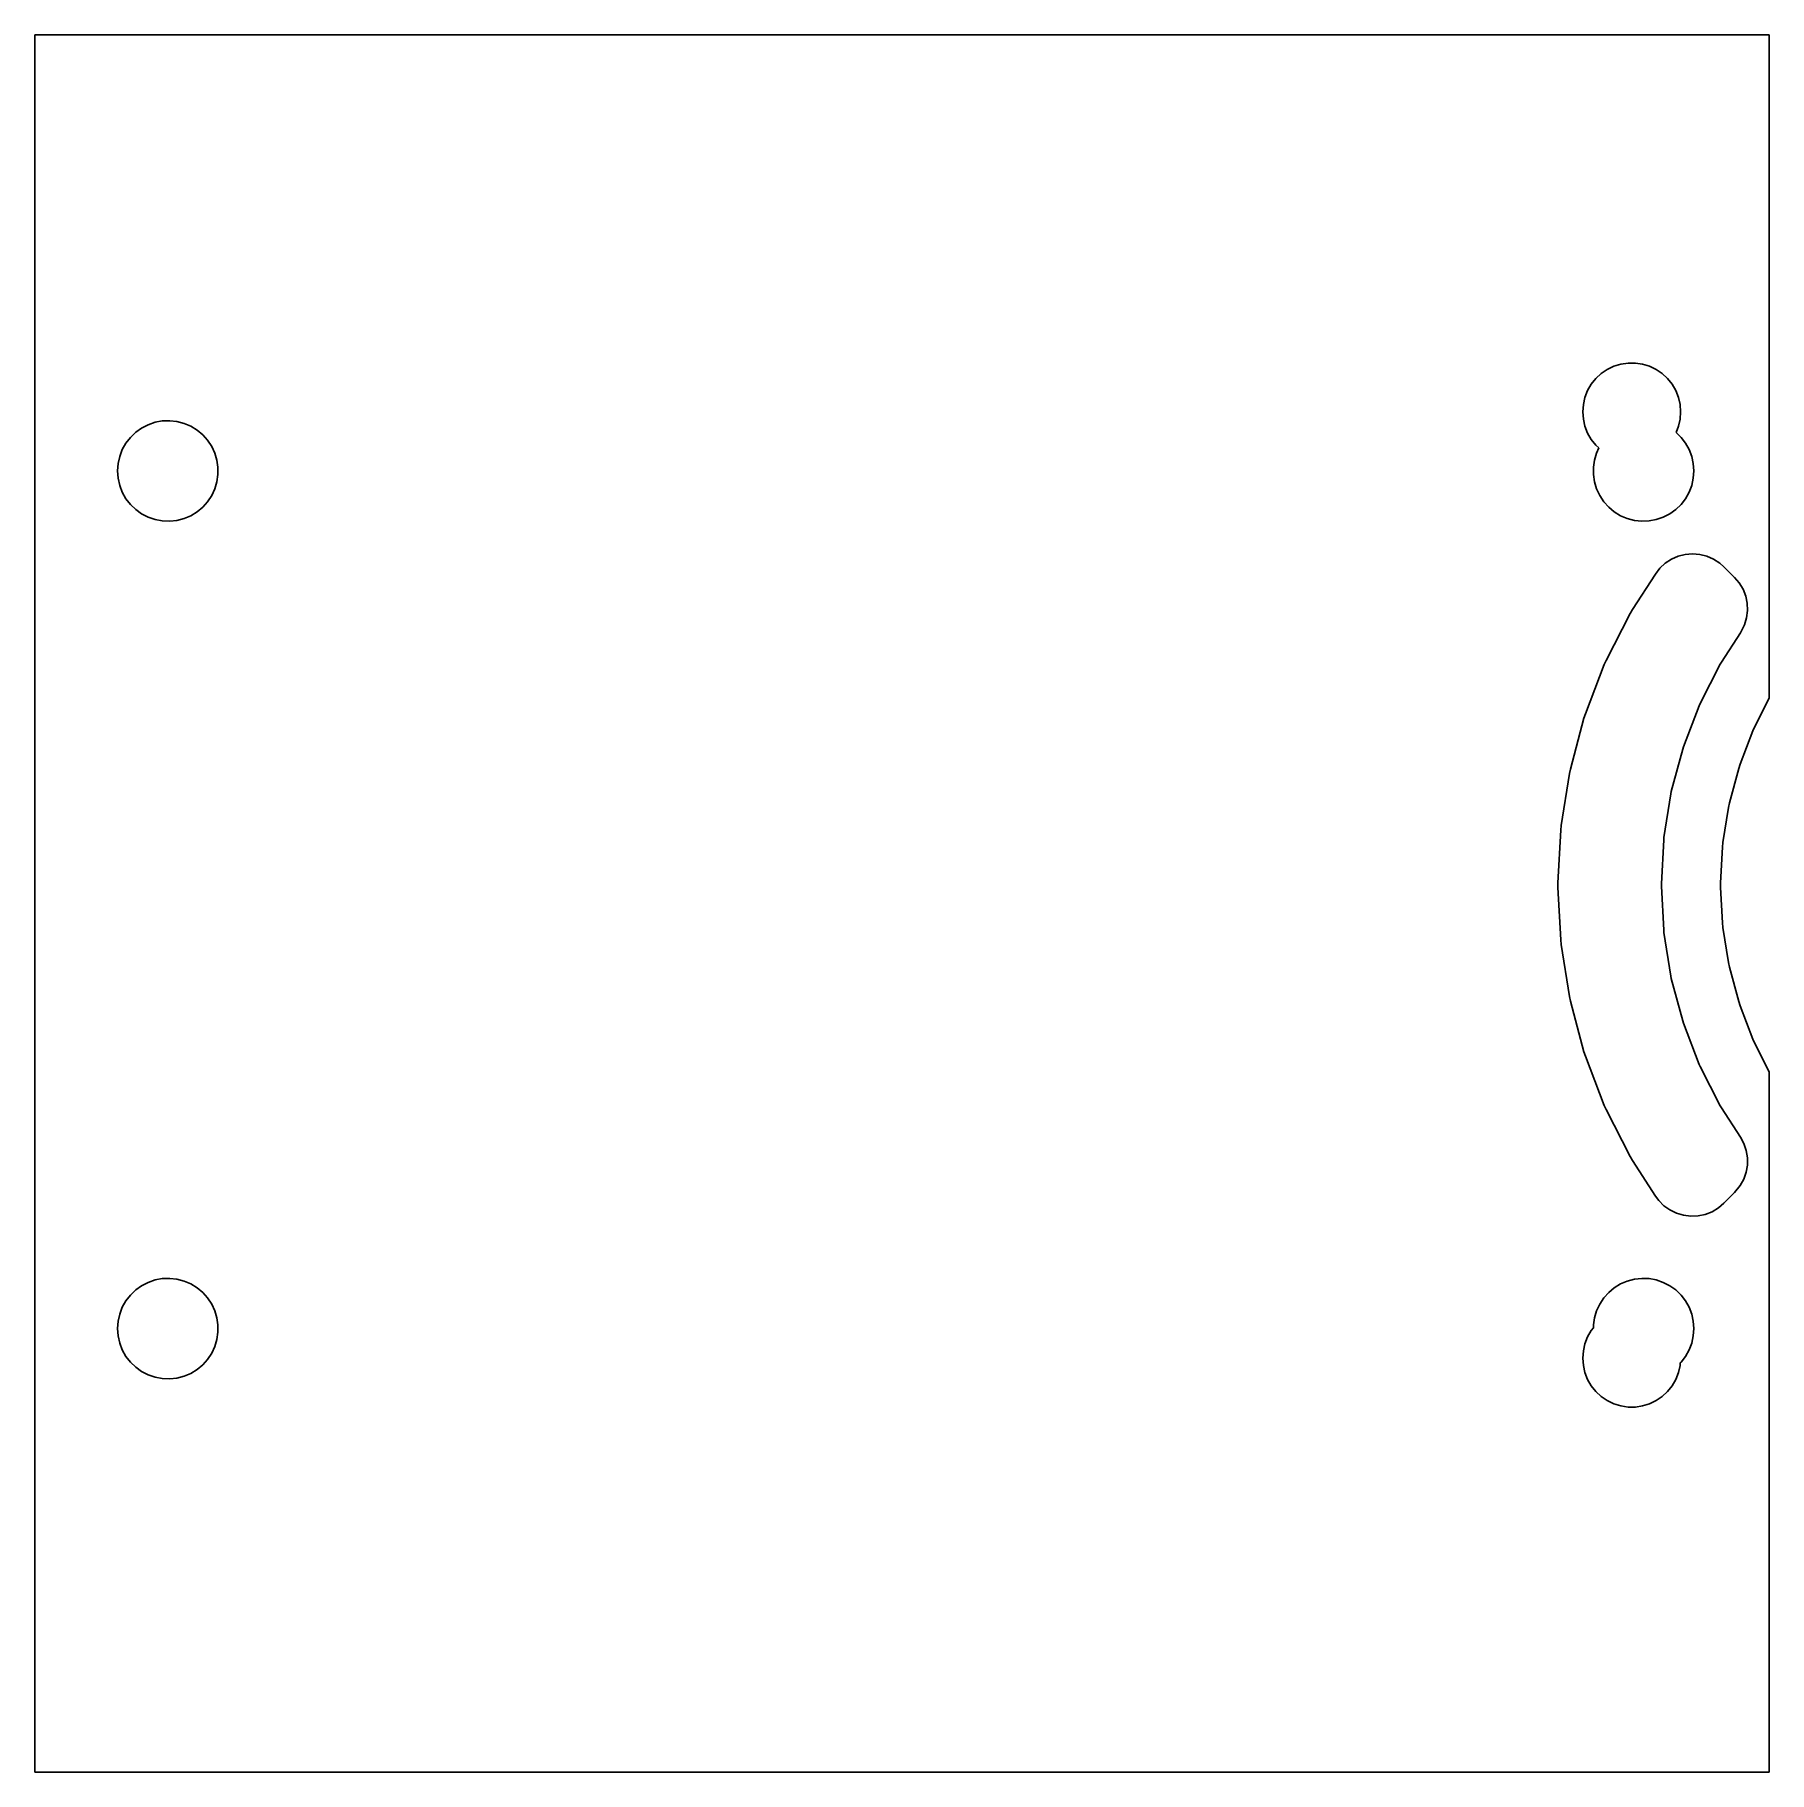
# Model space of a CAD drawing. Header units: metres. Extents: x 0 to 58.6, y 0 to 58.8.
import ezdxf

# ---------------------------------------------------------------- set-up
doc = ezdxf.new("R2010")
doc.units = ezdxf.units.M

msp = doc.modelspace()

# ---------------------------------------------------------------- linework, layer by layer
for p, q in [((58.65, 58.75), (0, 58.75)), ((0, 58.75), (0, 0)), ((58.65, 36.3201), (58.65, 58.75)), ((53.3955, 47.5402), (53.6318, 47.6131)), ((53.6318, 47.6131), (53.8764, 47.65)), ((53.8764, 47.65), (54.1237, 47.65)), ((54.1237, 47.65), (54.3682, 47.6131)), ((54.3682, 47.6131), (54.6045, 47.5402)), ((52.6329, 46.9321), (52.7871, 47.1254)), ((52.7871, 47.1254), (52.9684, 47.2936)), ((52.9684, 47.2936), (53.1727, 47.4329)), ((53.1727, 47.4329), (53.3955, 47.5402)), ((54.6045, 47.5402), (54.8273, 47.4329)), ((54.8273, 47.4329), (55.0316, 47.2936)), ((55.0316, 47.2936), (55.2129, 47.1254)), ((55.2129, 47.1254), (55.3671, 46.9321)), ((52.3639, 46.2466), (52.4189, 46.4877)), ((52.4189, 46.4877), (52.5092, 46.7179)), ((52.5092, 46.7179), (52.6329, 46.9321)), ((55.3671, 46.9321), (55.4908, 46.7179)), ((55.4908, 46.7179), (55.5811, 46.4877)), ((55.5811, 46.4877), (55.6362, 46.2466)), ((52.3454, 46), (52.3639, 46.2466)), ((52.3639, 45.7534), (52.3454, 46)), ((55.6362, 46.2466), (55.6546, 46)), ((55.6546, 46), (55.6362, 45.7534)), ((3.23389, 45.1344), (3.41255, 45.3067)), ((3.41255, 45.3067), (3.6144, 45.4511)), ((3.6144, 45.4511), (3.83511, 45.5646)), ((3.83511, 45.5646), (4.07001, 45.6447)), ((4.07001, 45.6447), (4.31406, 45.6898)), ((4.31406, 45.6898), (4.56209, 45.6989)), ((4.56209, 45.6989), (4.80878, 45.6717)), ((4.80878, 45.6717), (5.04889, 45.6089)), ((5.04889, 45.6089), (5.2773, 45.5119)), ((5.2773, 45.5119), (5.48915, 45.3826)), ((5.48915, 45.3826), (5.67992, 45.2238)), ((52.4189, 45.5123), (52.3639, 45.7534)), ((52.5092, 45.2821), (52.4189, 45.5123)), ((52.6329, 45.0679), (52.5092, 45.2821)), ((55.5811, 45.5123), (55.4969, 45.2976)), ((55.4969, 45.2976), (55.6661, 45.1344)), ((55.6362, 45.7534), (55.5811, 45.5123)), ((2.87207, 44.4898), (2.96072, 44.7216)), ((2.96072, 44.7216), (3.0822, 44.938)), ((3.0822, 44.938), (3.23389, 45.1344)), ((5.67992, 45.2238), (5.84554, 45.039)), ((5.84554, 45.039), (5.98248, 44.832)), ((5.98248, 44.832), (6.08781, 44.6073)), ((52.7871, 44.8746), (52.6329, 45.0679)), ((52.8919, 44.7773), (52.7871, 44.8746)), ((52.8122, 44.6073), (52.8919, 44.7773)), ((55.6661, 45.1344), (55.8178, 44.938)), ((55.8178, 44.938), (55.9393, 44.7216)), ((55.9393, 44.7216), (56.0279, 44.4898)), ((2.79999, 44), (2.81812, 44.2475)), ((2.81812, 44.2475), (2.87207, 44.4898)), ((6.08781, 44.6073), (6.15932, 44.3696)), ((6.15932, 44.3696), (6.19547, 44.1241)), ((6.19547, 44.1241), (6.19547, 43.8759)), ((52.7045, 44.1241), (52.7407, 44.3696)), ((52.7045, 43.8759), (52.7045, 44.1241)), ((52.7407, 44.3696), (52.8122, 44.6073)), ((56.0279, 44.4898), (56.0819, 44.2475)), ((56.0819, 44.2475), (56.1, 44)), ((2.81812, 43.7525), (2.79999, 44)), ((2.87207, 43.5102), (2.81812, 43.7525)), ((2.96072, 43.2784), (2.87207, 43.5102)), ((6.15932, 43.6304), (6.08781, 43.3927)), ((6.19547, 43.8759), (6.15932, 43.6304)), ((52.7407, 43.6304), (52.7045, 43.8759)), ((52.8122, 43.3927), (52.7407, 43.6304)), ((56.0279, 43.5102), (55.9393, 43.2784)), ((56.0819, 43.7525), (56.0279, 43.5102)), ((56.1, 44), (56.0819, 43.7525)), ((3.0822, 43.062), (2.96072, 43.2784)), ((3.23389, 42.8656), (3.0822, 43.062)), ((5.84554, 42.961), (5.67992, 42.7762)), ((5.98248, 43.168), (5.84554, 42.961)), ((6.08781, 43.3927), (5.98248, 43.168)), ((52.9175, 43.168), (52.8122, 43.3927)), ((53.0544, 42.961), (52.9175, 43.168)), ((53.2201, 42.7762), (53.0544, 42.961)), ((55.8178, 43.062), (55.6661, 42.8656)), ((55.9393, 43.2784), (55.8178, 43.062)), ((3.41255, 42.6933), (3.23389, 42.8656)), ((3.6144, 42.5489), (3.41255, 42.6933)), ((3.83511, 42.4354), (3.6144, 42.5489)), ((4.07001, 42.3553), (3.83511, 42.4354)), ((4.31406, 42.3102), (4.07001, 42.3553)), ((4.56209, 42.3011), (4.31406, 42.3102)), ((4.80878, 42.3283), (4.56209, 42.3011)), ((5.04889, 42.3911), (4.80878, 42.3283)), ((5.2773, 42.4881), (5.04889, 42.3911)), ((5.48915, 42.6174), (5.2773, 42.4881)), ((5.67992, 42.7762), (5.48915, 42.6174)), ((53.4108, 42.6174), (53.2201, 42.7762)), ((53.6227, 42.4881), (53.4108, 42.6174)), ((53.8511, 42.3911), (53.6227, 42.4881)), ((54.0912, 42.3283), (53.8511, 42.3911)), ((54.3379, 42.3011), (54.0912, 42.3283)), ((54.5859, 42.3102), (54.3379, 42.3011)), ((54.83, 42.3553), (54.5859, 42.3102)), ((55.0649, 42.4354), (54.83, 42.3553)), ((55.2856, 42.5489), (55.0649, 42.4354)), ((55.4874, 42.6933), (55.2856, 42.5489)), ((55.6661, 42.8656), (55.4874, 42.6933)), ((55.5676, 41.1162), (55.8076, 41.1777)), ((55.8076, 41.1777), (56.0544, 41.1988)), ((56.0544, 41.1988), (56.3014, 41.179)), ((56.3014, 41.179), (56.5417, 41.1189)), ((54.8005, 40.5158), (54.9522, 40.7117)), ((54.9522, 40.7117), (55.134, 40.88)), ((55.134, 40.88), (55.341, 41.0161)), ((55.341, 41.0161), (55.5676, 41.1162)), ((56.5417, 41.1189), (56.7688, 41.02)), ((56.7688, 41.02), (56.9766, 40.8851)), ((56.9766, 40.8851), (57.1192, 40.7595)), ((57.1192, 40.7595), (57.4772, 40.4015)), ((54.0214, 39.3159), (54.8005, 40.5158)), ((57.4772, 40.4015), (57.6373, 40.2124)), ((57.6373, 40.2124), (57.7641, 39.9996)), ((57.7641, 39.9996), (57.8542, 39.7688)), ((57.8542, 39.7688), (57.905, 39.5264)), ((57.905, 39.5264), (57.9153, 39.2789)), ((53.1351, 37.5947), (53.9429, 39.18)), ((53.9429, 39.18), (54.0214, 39.3159)), ((57.8139, 38.7956), (57.6745, 38.5239)), ((57.8846, 39.033), (57.8139, 38.7956)), ((57.9153, 39.2789), (57.8846, 39.033)), ((57.6745, 38.5239), (57.031, 37.533)), ((52.4336, 35.7902), (53.0712, 37.4512)), ((53.0712, 37.4512), (53.1351, 37.5947)), ((56.9918, 37.465), (56.3147, 36.136)), ((57.031, 37.533), (56.9918, 37.465)), ((56.2827, 36.0643), (55.7483, 34.672)), ((56.3147, 36.136), (56.2827, 36.0643)), ((58.1597, 35.3577), (58.65, 36.3201)), ((51.9246, 33.9223), (52.3851, 35.6409)), ((52.3851, 35.6409), (52.4336, 35.7902)), ((58.0958, 35.2143), (58.1597, 35.3577)), ((55.7483, 34.672), (55.7239, 34.5971)), ((57.6644, 34.0905), (58.0958, 35.2143)), ((55.7239, 34.5971), (55.338, 33.1568)), ((57.6159, 33.9412), (57.6644, 34.0905)), ((51.6136, 32.0113), (51.892, 33.7687)), ((51.892, 33.7687), (51.9246, 33.9223)), ((57.3045, 32.7789), (57.6159, 33.9412)), ((55.3216, 33.0798), (55.0883, 31.6067)), ((55.338, 33.1568), (55.3216, 33.0798)), ((57.0835, 31.4364), (57.2718, 32.6253)), ((57.2718, 32.6253), (57.3045, 32.7789)), ((51.5041, 30.0785), (51.5972, 31.8552)), ((51.5972, 31.8552), (51.6136, 32.0113)), ((55.0801, 31.5286), (55.0021, 30.0393)), ((55.0883, 31.6067), (55.0801, 31.5286)), ((57.0041, 30.0785), (57.0671, 31.2803)), ((57.0671, 31.2803), (57.0835, 31.4364)), ((51.5041, 29.9215), (51.5041, 30.0785)), ((55.0021, 30.0393), (55.0021, 29.9607)), ((57.0041, 29.9215), (57.0041, 30.0785)), ((51.5972, 28.1448), (51.5041, 29.9215)), ((55.0021, 29.9607), (55.0801, 28.4714)), ((57.0671, 28.7197), (57.0041, 29.9215)), ((55.0801, 28.4714), (55.0883, 28.3933)), ((55.0883, 28.3933), (55.3216, 26.9202)), ((57.0835, 28.5636), (57.0671, 28.7197)), ((57.2718, 27.3747), (57.0835, 28.5636)), ((51.6136, 27.9887), (51.5972, 28.1448)), ((51.892, 26.2313), (51.6136, 27.9887)), ((57.3045, 27.2211), (57.2718, 27.3747)), ((57.6159, 26.0588), (57.3045, 27.2211)), ((55.3216, 26.9202), (55.338, 26.8432)), ((55.338, 26.8432), (55.7239, 25.4029)), ((51.9246, 26.0777), (51.892, 26.2313)), ((52.3851, 24.3591), (51.9246, 26.0777)), ((57.6644, 25.9095), (57.6159, 26.0588)), ((58.0958, 24.7857), (57.6644, 25.9095)), ((55.7239, 25.4029), (55.7483, 25.328)), ((55.7483, 25.328), (56.2827, 23.9357)), ((58.1597, 24.6423), (58.0958, 24.7857)), ((52.4336, 24.2098), (52.3851, 24.3591)), ((53.0712, 22.5488), (52.4336, 24.2098)), ((58.65, 23.6799), (58.1597, 24.6423)), ((56.2827, 23.9357), (56.3147, 23.864)), ((56.3147, 23.864), (56.9918, 22.535)), ((58.65, 0), (58.65, 23.6799)), ((53.1351, 22.4053), (53.0712, 22.5488)), ((53.9429, 20.82), (53.1351, 22.4053)), ((56.9918, 22.535), (57.031, 22.467)), ((57.031, 22.467), (57.6745, 21.4761)), ((57.6745, 21.4761), (57.7919, 21.2579)), ((57.7919, 21.2579), (57.8716, 21.0234)), ((54.0214, 20.6841), (53.9429, 20.82)), ((54.8005, 19.4842), (54.0214, 20.6841)), ((57.8716, 21.0234), (57.9117, 20.7789)), ((57.9117, 20.7789), (57.9111, 20.5312)), ((57.7885, 20.0528), (57.67, 19.8353)), ((57.8696, 20.2869), (57.7885, 20.0528)), ((57.9111, 20.5312), (57.8696, 20.2869)), ((54.9139, 19.3317), (54.8005, 19.4842)), ((57.4772, 19.5985), (57.1192, 19.2405)), ((57.67, 19.8353), (57.4772, 19.5985)), ((55.0891, 19.1566), (54.9139, 19.3317)), ((55.2907, 19.0126), (55.0891, 19.1566)), ((55.5133, 18.9038), (55.2907, 19.0126)), ((55.7507, 18.8331), (55.5133, 18.9038)), ((55.9966, 18.8025), (55.7507, 18.8331)), ((56.2441, 18.8127), (55.9966, 18.8025)), ((56.4866, 18.8635), (56.2441, 18.8127)), ((56.7173, 18.9536), (56.4866, 18.8635)), ((56.9302, 19.0804), (56.7173, 18.9536)), ((57.1192, 19.2405), (56.9302, 19.0804)), ((3.41255, 16.3067), (3.6144, 16.4511)), ((3.6144, 16.4511), (3.83511, 16.5646)), ((3.83511, 16.5646), (4.07001, 16.6447)), ((4.07001, 16.6447), (4.31406, 16.6898)), ((4.31406, 16.6898), (4.56209, 16.6989)), ((4.56209, 16.6989), (4.80878, 16.6717)), ((4.80878, 16.6717), (5.04889, 16.6089)), ((5.04889, 16.6089), (5.2773, 16.5119)), ((5.2773, 16.5119), (5.48915, 16.3826)), ((53.4108, 16.3826), (53.6227, 16.5119)), ((53.6227, 16.5119), (53.8511, 16.6089)), ((53.8511, 16.6089), (54.0912, 16.6717)), ((54.0912, 16.6717), (54.3379, 16.6989)), ((54.3379, 16.6989), (54.5859, 16.6898)), ((54.5859, 16.6898), (54.83, 16.6447)), ((54.83, 16.6447), (55.0649, 16.5646)), ((55.0649, 16.5646), (55.2856, 16.4511)), ((55.2856, 16.4511), (55.4874, 16.3067)), ((2.96072, 15.7216), (3.0822, 15.938)), ((3.0822, 15.938), (3.23389, 16.1344)), ((3.23389, 16.1344), (3.41255, 16.3067)), ((5.48915, 16.3826), (5.67992, 16.2238)), ((5.67992, 16.2238), (5.84554, 16.039)), ((5.84554, 16.039), (5.98248, 15.832)), ((52.9175, 15.832), (53.0544, 16.039)), ((53.0544, 16.039), (53.2201, 16.2238)), ((53.2201, 16.2238), (53.4108, 16.3826)), ((55.4874, 16.3067), (55.6661, 16.1344)), ((55.6661, 16.1344), (55.8178, 15.938)), ((55.8178, 15.938), (55.9393, 15.7216)), ((2.81812, 15.2475), (2.87207, 15.4898)), ((2.87207, 15.4898), (2.96072, 15.7216)), ((5.98248, 15.832), (6.08781, 15.6073)), ((6.08781, 15.6073), (6.15932, 15.3696)), ((6.15932, 15.3696), (6.19547, 15.1241)), ((52.7045, 15.1241), (52.7407, 15.3696)), ((52.7407, 15.3696), (52.8122, 15.6073)), ((52.8122, 15.6073), (52.9175, 15.832)), ((55.9393, 15.7216), (56.0279, 15.4898)), ((56.0279, 15.4898), (56.0819, 15.2475)), ((2.79999, 15), (2.81812, 15.2475)), ((2.81812, 14.7525), (2.79999, 15)), ((2.87207, 14.5102), (2.81812, 14.7525)), ((6.19547, 14.8759), (6.15932, 14.6304)), ((6.19547, 15.1241), (6.19547, 14.8759)), ((52.4189, 14.4877), (52.5092, 14.7179)), ((52.5092, 14.7179), (52.6329, 14.9321)), ((52.6329, 14.9321), (52.7045, 15.0219)), ((52.7045, 15.0219), (52.7045, 15.1241)), ((56.0819, 14.7525), (56.0279, 14.5102)), ((56.0819, 15.2475), (56.1, 15)), ((56.1, 15), (56.0819, 14.7525)), ((2.96072, 14.2784), (2.87207, 14.5102)), ((3.0822, 14.062), (2.96072, 14.2784)), ((5.98248, 14.168), (5.84554, 13.961)), ((6.08781, 14.3927), (5.98248, 14.168)), ((6.15932, 14.6304), (6.08781, 14.3927)), ((52.3454, 14), (52.3639, 14.2466)), ((52.3639, 14.2466), (52.4189, 14.4877)), ((55.9393, 14.2784), (55.8178, 14.062)), ((56.0279, 14.5102), (55.9393, 14.2784)), ((3.23389, 13.8656), (3.0822, 14.062)), ((3.41255, 13.6933), (3.23389, 13.8656)), ((3.6144, 13.5489), (3.41255, 13.6933)), ((3.83511, 13.4354), (3.6144, 13.5489)), ((5.48915, 13.6174), (5.2773, 13.4881)), ((5.67992, 13.7762), (5.48915, 13.6174)), ((5.84554, 13.961), (5.67992, 13.7762)), ((52.3639, 13.7534), (52.3454, 14)), ((52.4189, 13.5123), (52.3639, 13.7534)), ((55.6362, 13.7534), (55.5811, 13.5123)), ((55.6429, 13.8432), (55.6362, 13.7534)), ((55.6661, 13.8656), (55.6429, 13.8432)), ((55.8178, 14.062), (55.6661, 13.8656)), ((4.07001, 13.3553), (3.83511, 13.4354)), ((4.31406, 13.3102), (4.07001, 13.3553)), ((4.56209, 13.3011), (4.31406, 13.3102)), ((4.80878, 13.3283), (4.56209, 13.3011)), ((5.04889, 13.3911), (4.80878, 13.3283)), ((5.2773, 13.4881), (5.04889, 13.3911)), ((52.5092, 13.2821), (52.4189, 13.5123)), ((52.6329, 13.0679), (52.5092, 13.2821)), ((52.7871, 12.8746), (52.6329, 13.0679)), ((55.3671, 13.0679), (55.2129, 12.8746)), ((55.4908, 13.2821), (55.3671, 13.0679)), ((55.5811, 13.5123), (55.4908, 13.2821)), ((52.9684, 12.7064), (52.7871, 12.8746)), ((53.1727, 12.5671), (52.9684, 12.7064)), ((53.3955, 12.4598), (53.1727, 12.5671)), ((53.6318, 12.3869), (53.3955, 12.4598)), ((53.8764, 12.35), (53.6318, 12.3869)), ((54.1237, 12.35), (53.8764, 12.35)), ((54.3682, 12.3869), (54.1237, 12.35)), ((54.6045, 12.4598), (54.3682, 12.3869)), ((54.8273, 12.5671), (54.6045, 12.4598)), ((55.0316, 12.7064), (54.8273, 12.5671)), ((55.2129, 12.8746), (55.0316, 12.7064)), ((0, 0), (58.65, 0))]:
    msp.add_line(p, q)

doc.saveas('drawing.dxf')
